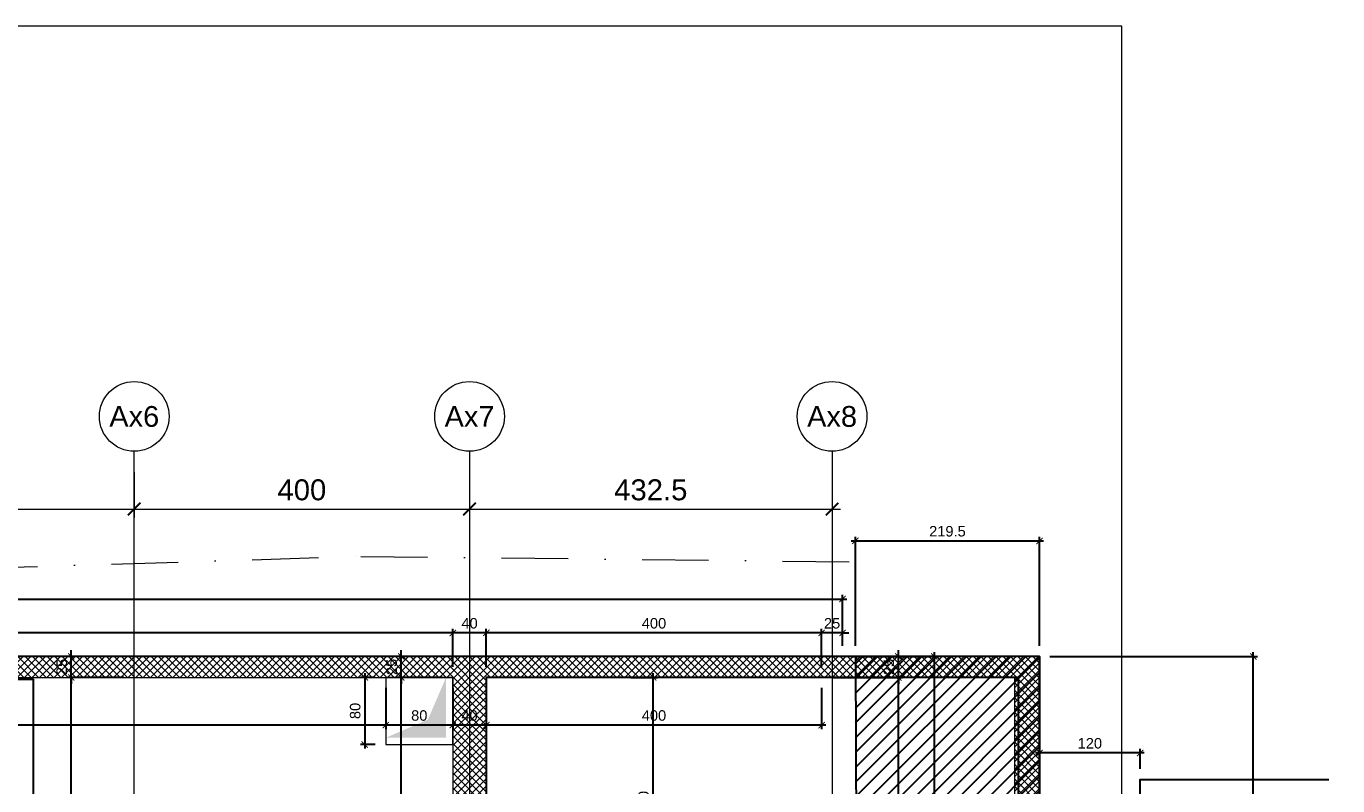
# Model space of a CAD drawing. Header units: centimetres. Extents: x 54080 to 84019, y -57712 to -39496.
# Drawn here: x 58069 to 59633, y -49681 to -48775 of the extents above; entities that cross this region are included whole.
import ezdxf
from ezdxf.enums import TextEntityAlignment as Align

# ---------------------------------------------------------------- set-up
doc = ezdxf.new("R2010")
doc.units = ezdxf.units.CM
doc.header["$LTSCALE"] = 50
doc.header["$MEASUREMENT"] = 0
for name, pattern in [('23486-A01$0${ Chain Double-Dash }', [0]), ('CACHE', [0.375, 0.25, -0.125]), ('CONTINU', [0]), ('Dot & Dashed', [335.138881, 158.75, -88.194444, 0, -88.194437])]:
    doc.linetypes.add(name, pattern=pattern)
doc.layers.get('0').update_dxf_attribs({"color": 8})
for name, color, linetype, lineweight in [('BETON CACHE', 4, 'CACHE', 5), ('BETON HACHURE', 253, 'Continuous', 13), ('EXISTANT BORD', 251, 'Continuous', 60), ('MACONNERIE COUPE', 7, 'Continuous', 30)]:
    doc.layers.add(name, color=color, linetype=linetype, lineweight=lineweight)
for name, color, linetype in [('BETON COUPE', 3, 'CONTINU'), ('BORD', 5, 'Continuous'), ('COTE 50ème', 1, 'Continuous'), ('FINI', 251, 'Continuous'), ('OMBRE', 253, 'Continuous')]:
    doc.layers.add(name, color=color, linetype=linetype)
doc.layers.add('FMULT', color=150, linetype='Continuous', plot=False)
doc.layers.add('HORS GEL', color=7, linetype='CACHE', lineweight=15, true_color=0x00661a)
doc.styles.add('FN_TEXT_1.50', font='arial.ttf', dxfattribs={"height": 10})
doc.styles.add('RS_TEXT_1.50', font='arial.ttf', dxfattribs={"height": 12.5})
doc.styles.add('RS_TXT_100', font='arial.ttf', dxfattribs={"height": 25})
doc.styles.add('RS_TXT_50', font='arial.ttf', dxfattribs={"height": 12.5})
doc.dimstyles.new('RS_100CM_LINEAIRE', dxfattribs={"dimscale": 10, "dimtxt": 25, "dimasz": 1.5, "dimexe": 1, "dimexo": 2.5, "dimgap": 1, "dimtad": 1, "dimdec": 1, "dimrnd": 0.5, "dimdsep": 46, "dimtxsty": 'RS_TXT_100', "dimblk1": 'ARCHTICK', "dimblk2": 'ARCHTICK', "dimsah": 1, "dimcen": 2.5, "dimdle": 1, "dimclrt": 4, "dimadec": 0, "dimazin": 2, "dimtfac": 1, "dimtdec": 1, "dimtix": 1, "dimtmove": 2, "dimatfit": 3, "dimfxl": 1, "dimtolj": 1, "dimtzin": 0, "dimarcsym": 0})
doc.dimstyles.new('RS_50CM_LINEAIRE', dxfattribs={"dimscale": 5, "dimtxt": 12.5, "dimasz": 1.5, "dimexe": 1, "dimexo": 2.5, "dimgap": 1, "dimtad": 1, "dimdec": 1, "dimrnd": 0.5, "dimdsep": 46, "dimtxsty": 'RS_TXT_50', "dimblk1": 'ARCHTICK', "dimblk2": 'ARCHTICK', "dimsah": 1, "dimcen": 2.5, "dimdle": 1, "dimclrt": 4, "dimadec": 0, "dimazin": 2, "dimtfac": 1, "dimtdec": 1, "dimtix": 1, "dimtmove": 2, "dimatfit": 3, "dimfxl": 1, "dimtolj": 1, "dimtzin": 0, "dimarcsym": 0})

# ---------------------------------------------------------------- blocks, each defined once
blk = doc.blocks.new('AXES_FN')
at = {"color": 0, "linetype": 'Continuous'}
blk.add_circle((0, 15), 22.18, dxfattribs=at)
at = {"color": 0, "style": 'FN_TEXT_1.50'}
blk.add_attdef('AXES', text='', height=12.5, dxfattribs=at).set_placement((-48.89, 20.63), align=Align.MIDDLE_CENTER)
blk = doc.blocks.new('_ArchTick')
at = {"color": 0, "linetype": 'ByBlock', "const_width": 0.15}
blk.add_lwpolyline([(-0.5, -0.5), (0.5, 0.5)], dxfattribs=at)
blk = doc.blocks.new('*D137')
at = {"layer": 'Defpoints', "color": 0, "linetype": 'ByBlock', "transparency": 16777216}
for p in [(73413.4, -40314.7), (74158.4, -40314.7), (74158.4, -40383.7)]:
    blk.add_point(p, dxfattribs=at)
at = {"layer": 'HORS GEL', "color": 0, "linetype": 'ByBlock', "lineweight": -2, "transparency": 16777216}
for p, q in [((73413.4, -40339.7), (73413.4, -40393.7)), ((74158.4, -40339.7), (74158.4, -40393.7)), ((73403.4, -40383.7), (74168.4, -40383.7))]:
    blk.add_line(p, q, dxfattribs=at)
at = {"layer": 'HORS GEL', "color": 0, "linetype": 'ByBlock', "lineweight": -2, "transparency": 16777216, "xscale": 15, "yscale": 15, "zscale": 15, "rotation": 180}
blk.add_blockref('_ArchTick', (73413.4, -40383.7), dxfattribs=at)
at = {"layer": 'HORS GEL', "color": 0, "linetype": 'ByBlock', "lineweight": -2, "transparency": 16777216, "xscale": 15, "yscale": 15, "zscale": 15}
blk.add_blockref('_ArchTick', (74158.4, -40383.7), dxfattribs=at)
at = {"layer": 'HORS GEL', "color": 4, "linetype": 'ByBlock', "transparency": 16777216, "insert": (73785.9, -40361), "char_height": 25, "attachment_point": 5, "style": 'RS_TXT_100'}
blk.add_mtext('\\A1;745', dxfattribs=at)
blk = doc.blocks.new('*D138')
at = {"layer": 'Defpoints', "color": 0, "linetype": 'ByBlock', "transparency": 16777216}
for p in [(74158.4, -40314.7), (74558.4, -40314.7), (74558.4, -40383.7)]:
    blk.add_point(p, dxfattribs=at)
at = {"layer": 'HORS GEL', "color": 0, "linetype": 'ByBlock', "lineweight": -2, "transparency": 16777216}
for p, q in [((74158.4, -40339.7), (74158.4, -40393.7)), ((74558.4, -40339.7), (74558.4, -40393.7)), ((74148.4, -40383.7), (74568.4, -40383.7))]:
    blk.add_line(p, q, dxfattribs=at)
at = {"layer": 'HORS GEL', "color": 0, "linetype": 'ByBlock', "lineweight": -2, "transparency": 16777216, "xscale": 15, "yscale": 15, "zscale": 15, "rotation": 180}
blk.add_blockref('_ArchTick', (74158.4, -40383.7), dxfattribs=at)
at = {"layer": 'HORS GEL', "color": 0, "linetype": 'ByBlock', "lineweight": -2, "transparency": 16777216, "xscale": 15, "yscale": 15, "zscale": 15}
blk.add_blockref('_ArchTick', (74558.4, -40383.7), dxfattribs=at)
at = {"layer": 'HORS GEL', "color": 4, "linetype": 'ByBlock', "transparency": 16777216, "insert": (74358.4, -40360.9), "char_height": 25, "attachment_point": 5, "style": 'RS_TXT_100'}
blk.add_mtext('\\A1;400', dxfattribs=at)
blk = doc.blocks.new('*D139')
at = {"layer": 'Defpoints', "color": 0, "linetype": 'ByBlock', "transparency": 16777216}
for p in [(74558.4, -40314.7), (74990.9, -40314.7), (74990.9, -40383.7)]:
    blk.add_point(p, dxfattribs=at)
at = {"layer": 'HORS GEL', "color": 0, "linetype": 'ByBlock', "lineweight": -2, "transparency": 16777216}
for p, q in [((74558.4, -40339.7), (74558.4, -40393.7)), ((74990.9, -40339.7), (74990.9, -40393.7)), ((74548.4, -40383.7), (75000.9, -40383.7))]:
    blk.add_line(p, q, dxfattribs=at)
at = {"layer": 'HORS GEL', "color": 0, "linetype": 'ByBlock', "lineweight": -2, "transparency": 16777216, "xscale": 15, "yscale": 15, "zscale": 15, "rotation": 180}
blk.add_blockref('_ArchTick', (74558.4, -40383.7), dxfattribs=at)
at = {"layer": 'HORS GEL', "color": 0, "linetype": 'ByBlock', "lineweight": -2, "transparency": 16777216, "xscale": 15, "yscale": 15, "zscale": 15}
blk.add_blockref('_ArchTick', (74990.9, -40383.7), dxfattribs=at)
at = {"layer": 'HORS GEL', "color": 4, "linetype": 'ByBlock', "transparency": 16777216, "insert": (74774.7, -40360.9), "char_height": 25, "attachment_point": 5, "style": 'RS_TXT_100'}
blk.add_mtext('\\A1;432.5', dxfattribs=at)
blk = doc.blocks.new('*D1003')
at = {"layer": 'COTE 50ème', "color": 0, "lineweight": -2, "ltscale": 0.5, "transparency": 16777216}
for p, q in [((58185.2, -49552.2), (58117.5, -49552.2)), ((58122.5, -49962.4), (58122.5, -49547.2)), ((58185.2, -49957.4), (58117.5, -49957.4))]:
    blk.add_line(p, q, dxfattribs=at)
at = {"layer": 'Defpoints', "color": 0, "ltscale": 0.5, "transparency": 16777216}
for p in [(58122.5, -49552.2), (58197.7, -49552.2), (58197.7, -49957.4)]:
    blk.add_point(p, dxfattribs=at)
at = {"layer": 'COTE 50ème', "color": 0, "lineweight": -2, "ltscale": 0.5, "transparency": 16777216, "xscale": 7.5, "yscale": 7.5, "zscale": 7.5}
for p, rotation in [((58122.5, -49552.2), 90), ((58122.5, -49957.4), 270)]:
    blk.add_blockref('_ArchTick', p, dxfattribs=dict(at, rotation=rotation))
at = {"layer": 'COTE 50ème', "color": 4, "ltscale": 0.5, "transparency": 16777216, "insert": (58111.2, -49754.8), "char_height": 12.5, "attachment_point": 5, "rotation": 90, "style": 'RS_TXT_50'}
blk.add_mtext('\\A1;405', dxfattribs=at)
blk = doc.blocks.new('*D1004')
at = {"layer": 'COTE 50ème', "color": 0, "lineweight": -2, "ltscale": 0.5, "transparency": 16777216}
for p, q in [((58122.5, -49527.2), (58122.5, -49519.7)), ((58185.2, -49527.2), (58117.5, -49527.2)), ((58122.5, -49552.2), (58122.5, -49527.2)), ((58185.2, -49552.2), (58117.5, -49552.2)), ((58122.5, -49552.2), (58122.5, -49559.7))]:
    blk.add_line(p, q, dxfattribs=at)
at = {"layer": 'Defpoints', "color": 0, "ltscale": 0.5, "transparency": 16777216}
for p in [(58122.5, -49527.2), (58197.7, -49527.2), (58197.7, -49552.2)]:
    blk.add_point(p, dxfattribs=at)
at = {"layer": 'COTE 50ème', "color": 0, "lineweight": -2, "ltscale": 0.5, "transparency": 16777216, "xscale": 7.5, "yscale": 7.5, "zscale": 7.5}
for p, rotation in [((58122.5, -49527.2), 270), ((58122.5, -49552.2), 90)]:
    blk.add_blockref('_ArchTick', p, dxfattribs=dict(at, rotation=rotation))
at = {"layer": 'COTE 50ème', "color": 4, "ltscale": 0.5, "transparency": 16777216, "insert": (58111.2, -49539.7), "char_height": 12.5, "attachment_point": 5, "rotation": 90, "style": 'RS_TXT_50'}
blk.add_mtext('\\A1;25', dxfattribs=at)
blk = doc.blocks.new('*D1015')
at = {"layer": 'COTE 50ème', "color": 0, "lineweight": -2, "ltscale": 0.5, "transparency": 16777216}
for p, q in [((58565.2, -49552.2), (58511.2, -49552.2)), ((58516.2, -50027.4), (58516.2, -49547.2)), ((58565.2, -50022.4), (58511.2, -50022.4))]:
    blk.add_line(p, q, dxfattribs=at)
at = {"layer": 'Defpoints', "color": 0, "ltscale": 0.5, "transparency": 16777216}
for p in [(58516.2, -49552.2), (58577.7, -49552.2), (58577.7, -50022.4)]:
    blk.add_point(p, dxfattribs=at)
at = {"layer": 'COTE 50ème', "color": 0, "lineweight": -2, "ltscale": 0.5, "transparency": 16777216, "xscale": 7.5, "yscale": 7.5, "zscale": 7.5}
for p, rotation in [((58516.2, -49552.2), 90), ((58516.2, -50022.4), 270)]:
    blk.add_blockref('_ArchTick', p, dxfattribs=dict(at, rotation=rotation))
at = {"layer": 'COTE 50ème', "color": 4, "ltscale": 0.5, "transparency": 16777216, "insert": (58504.8, -49787.3), "char_height": 12.5, "attachment_point": 5, "rotation": 90, "style": 'RS_TXT_50'}
blk.add_mtext('\\A1;470', dxfattribs=at)
blk = doc.blocks.new('*D1016')
at = {"layer": 'COTE 50ème', "color": 0, "lineweight": -2, "ltscale": 0.5, "transparency": 16777216}
for p, q in [((58516.2, -49527.2), (58516.2, -49519.7)), ((58565.2, -49527.2), (58511.2, -49527.2)), ((58516.2, -49552.2), (58516.2, -49527.2)), ((58565.2, -49552.2), (58511.2, -49552.2)), ((58516.2, -49552.2), (58516.2, -49559.7))]:
    blk.add_line(p, q, dxfattribs=at)
at = {"layer": 'Defpoints', "color": 0, "ltscale": 0.5, "transparency": 16777216}
for p in [(58516.2, -49527.2), (58577.7, -49527.2), (58577.7, -49552.2)]:
    blk.add_point(p, dxfattribs=at)
at = {"layer": 'COTE 50ème', "color": 0, "lineweight": -2, "ltscale": 0.5, "transparency": 16777216, "xscale": 7.5, "yscale": 7.5, "zscale": 7.5}
for p, rotation in [((58516.2, -49527.2), 270), ((58516.2, -49552.2), 90)]:
    blk.add_blockref('_ArchTick', p, dxfattribs=dict(at, rotation=rotation))
at = {"layer": 'COTE 50ème', "color": 4, "ltscale": 0.5, "transparency": 16777216, "insert": (58504.8, -49539.7), "char_height": 12.5, "attachment_point": 5, "rotation": 90, "style": 'RS_TXT_50'}
blk.add_mtext('\\A1;25', dxfattribs=at)
blk = doc.blocks.new('*D1017')
at = {"layer": 'COTE 50ème', "color": 0, "lineweight": -2, "ltscale": 0.5, "transparency": 16777216}
for p, q in [((58485.2, -49552.2), (58467.7, -49552.2)), ((58472.7, -49547.2), (58472.7, -49637.2)), ((58485.2, -49632.2), (58467.7, -49632.2))]:
    blk.add_line(p, q, dxfattribs=at)
at = {"layer": 'Defpoints', "color": 0, "ltscale": 0.5, "transparency": 16777216}
for p in [(58497.7, -49552.2), (58472.7, -49632.2), (58497.7, -49632.2)]:
    blk.add_point(p, dxfattribs=at)
at = {"layer": 'COTE 50ème', "color": 0, "lineweight": -2, "ltscale": 0.5, "transparency": 16777216, "xscale": 7.5, "yscale": 7.5, "zscale": 7.5}
for p, rotation in [((58472.7, -49552.2), 90), ((58472.7, -49632.2), 270)]:
    blk.add_blockref('_ArchTick', p, dxfattribs=dict(at, rotation=rotation))
at = {"layer": 'COTE 50ème', "color": 4, "ltscale": 0.5, "transparency": 16777216, "insert": (58461.3, -49592.2), "char_height": 12.5, "attachment_point": 5, "rotation": 90, "style": 'RS_TXT_50'}
blk.add_mtext('\\A1;80', dxfattribs=at)
blk = doc.blocks.new('*D1308')
at = {"layer": 'COTE 50ème', "color": 0, "lineweight": -2, "ltscale": 0.5, "transparency": 16777216}
for p, q in [((58790.2, -49552.2), (58821.8, -49552.2)), ((58816.8, -49857.2), (58816.8, -49547.2)), ((58790.2, -49852.2), (58821.8, -49852.2))]:
    blk.add_line(p, q, dxfattribs=at)
at = {"layer": 'Defpoints', "color": 0, "ltscale": 0.5, "transparency": 16777216}
for p in [(58777.7, -49552.2), (58816.8, -49552.2), (58777.7, -49852.2)]:
    blk.add_point(p, dxfattribs=at)
at = {"layer": 'COTE 50ème', "color": 0, "lineweight": -2, "ltscale": 0.5, "transparency": 16777216, "xscale": 7.5, "yscale": 7.5, "zscale": 7.5}
for p, rotation in [((58816.8, -49552.2), 90), ((58816.8, -49852.2), 270)]:
    blk.add_blockref('_ArchTick', p, dxfattribs=dict(at, rotation=rotation))
at = {"layer": 'COTE 50ème', "color": 4, "ltscale": 0.5, "transparency": 16777216, "insert": (58805.4, -49702.2), "char_height": 12.5, "attachment_point": 5, "rotation": 90, "style": 'RS_TXT_50'}
blk.add_mtext('\\A1;300', dxfattribs=at)
blk = doc.blocks.new('*D1321')
at = {"layer": 'COTE 50ème', "color": 0, "lineweight": -2, "ltscale": 0.5, "transparency": 16777216}
for p, q in [((58617.7, -49564.7), (58617.7, -49614.1)), ((59017.7, -49564.7), (59017.7, -49614.1)), ((59022.7, -49609.1), (58612.7, -49609.1))]:
    blk.add_line(p, q, dxfattribs=at)
at = {"layer": 'Defpoints', "color": 0, "ltscale": 0.5, "transparency": 16777216}
for p in [(58617.7, -49552.2), (59017.7, -49552.2), (58617.7, -49609.1)]:
    blk.add_point(p, dxfattribs=at)
at = {"layer": 'COTE 50ème', "color": 0, "lineweight": -2, "ltscale": 0.5, "transparency": 16777216, "xscale": 7.5, "yscale": 7.5, "zscale": 7.5, "rotation": 180}
blk.add_blockref('_ArchTick', (58617.7, -49609.1), dxfattribs=at)
at = {"layer": 'COTE 50ème', "color": 0, "lineweight": -2, "ltscale": 0.5, "transparency": 16777216, "xscale": 7.5, "yscale": 7.5, "zscale": 7.5}
blk.add_blockref('_ArchTick', (59017.7, -49609.1), dxfattribs=at)
at = {"layer": 'COTE 50ème', "color": 4, "ltscale": 0.5, "transparency": 16777216, "insert": (58817.7, -49597.7), "char_height": 12.5, "attachment_point": 5, "style": 'RS_TXT_50'}
blk.add_mtext('\\A1;400', dxfattribs=at)
blk = doc.blocks.new('*D1322')
at = {"layer": 'COTE 50ème', "color": 0, "lineweight": -2, "ltscale": 0.5, "transparency": 16777216}
for p, q in [((58577.7, -49564.7), (58577.7, -49614.1)), ((58617.7, -49564.7), (58617.7, -49614.1)), ((58622.7, -49609.1), (58572.7, -49609.1))]:
    blk.add_line(p, q, dxfattribs=at)
at = {"layer": 'Defpoints', "color": 0, "ltscale": 0.5, "transparency": 16777216}
for p in [(58577.7, -49552.2), (58617.7, -49552.2), (58577.7, -49609.1)]:
    blk.add_point(p, dxfattribs=at)
at = {"layer": 'COTE 50ème', "color": 0, "lineweight": -2, "ltscale": 0.5, "transparency": 16777216, "xscale": 7.5, "yscale": 7.5, "zscale": 7.5, "rotation": 180}
blk.add_blockref('_ArchTick', (58577.7, -49609.1), dxfattribs=at)
at = {"layer": 'COTE 50ème', "color": 0, "lineweight": -2, "ltscale": 0.5, "transparency": 16777216, "xscale": 7.5, "yscale": 7.5, "zscale": 7.5}
blk.add_blockref('_ArchTick', (58617.7, -49609.1), dxfattribs=at)
at = {"layer": 'COTE 50ème', "color": 4, "ltscale": 0.5, "transparency": 16777216, "insert": (58597.7, -49597.7), "char_height": 12.5, "attachment_point": 5, "style": 'RS_TXT_50'}
blk.add_mtext('\\A1;40', dxfattribs=at)
blk = doc.blocks.new('*D1323')
at = {"layer": 'COTE 50ème', "color": 0, "lineweight": -2, "ltscale": 0.5, "transparency": 16777216}
for p, q in [((58497.7, -49564.7), (58497.7, -49614.1)), ((58577.7, -49564.7), (58577.7, -49614.1)), ((58582.7, -49609.1), (58492.7, -49609.1))]:
    blk.add_line(p, q, dxfattribs=at)
at = {"layer": 'Defpoints', "color": 0, "ltscale": 0.5, "transparency": 16777216}
for p in [(58497.7, -49552.2), (58577.7, -49552.2), (58497.7, -49609.1)]:
    blk.add_point(p, dxfattribs=at)
at = {"layer": 'COTE 50ème', "color": 0, "lineweight": -2, "ltscale": 0.5, "transparency": 16777216, "xscale": 7.5, "yscale": 7.5, "zscale": 7.5, "rotation": 180}
blk.add_blockref('_ArchTick', (58497.7, -49609.1), dxfattribs=at)
at = {"layer": 'COTE 50ème', "color": 0, "lineweight": -2, "ltscale": 0.5, "transparency": 16777216, "xscale": 7.5, "yscale": 7.5, "zscale": 7.5}
blk.add_blockref('_ArchTick', (58577.7, -49609.1), dxfattribs=at)
at = {"layer": 'COTE 50ème', "color": 4, "ltscale": 0.5, "transparency": 16777216, "insert": (58537.7, -49597.7), "char_height": 12.5, "attachment_point": 5, "style": 'RS_TXT_50'}
blk.add_mtext('\\A1;80', dxfattribs=at)
blk = doc.blocks.new('*D1324')
at = {"layer": 'COTE 50ème', "color": 0, "lineweight": -2, "ltscale": 0.5, "transparency": 16777216}
for p, q in [((54876.9, -49564.7), (54876.9, -49614.1)), ((58497.7, -49564.7), (58497.7, -49614.1)), ((58502.7, -49609.1), (54871.9, -49609.1))]:
    blk.add_line(p, q, dxfattribs=at)
at = {"layer": 'Defpoints', "color": 0, "ltscale": 0.5, "transparency": 16777216}
for p in [(54876.9, -49552.2), (58497.7, -49552.2), (54876.9, -49609.1)]:
    blk.add_point(p, dxfattribs=at)
at = {"layer": 'COTE 50ème', "color": 0, "lineweight": -2, "ltscale": 0.5, "transparency": 16777216, "xscale": 7.5, "yscale": 7.5, "zscale": 7.5, "rotation": 180}
blk.add_blockref('_ArchTick', (54876.9, -49609.1), dxfattribs=at)
at = {"layer": 'COTE 50ème', "color": 0, "lineweight": -2, "ltscale": 0.5, "transparency": 16777216, "xscale": 7.5, "yscale": 7.5, "zscale": 7.5}
blk.add_blockref('_ArchTick', (58497.7, -49609.1), dxfattribs=at)
at = {"layer": 'COTE 50ème', "color": 4, "ltscale": 0.5, "transparency": 16777216, "insert": (56687.3, -49597.7), "char_height": 12.5, "attachment_point": 5, "style": 'RS_TXT_50'}
blk.add_mtext('\\A1;3621', dxfattribs=at)
blk = doc.blocks.new('*D1363')
at = {"layer": 'COTE 50ème', "color": 0, "lineweight": -2, "ltscale": 0.5, "transparency": 16777216}
for p, q in [((59017.7, -49499.1), (59010.2, -49499.1)), ((59017.7, -49539.7), (59017.7, -49494.1)), ((59042.7, -49499.1), (59017.7, -49499.1)), ((59042.7, -49514.7), (59042.7, -49494.1)), ((59042.7, -49499.1), (59050.2, -49499.1))]:
    blk.add_line(p, q, dxfattribs=at)
at = {"layer": 'Defpoints', "color": 0, "ltscale": 0.5, "transparency": 16777216}
for p in [(59017.7, -49499.1), (59042.7, -49527.2), (59017.7, -49552.2)]:
    blk.add_point(p, dxfattribs=at)
at = {"layer": 'COTE 50ème', "color": 0, "lineweight": -2, "ltscale": 0.5, "transparency": 16777216, "xscale": 7.5, "yscale": 7.5, "zscale": 7.5}
blk.add_blockref('_ArchTick', (59017.7, -49499.1), dxfattribs=at)
at = {"layer": 'COTE 50ème', "color": 0, "lineweight": -2, "ltscale": 0.5, "transparency": 16777216, "xscale": 7.5, "yscale": 7.5, "zscale": 7.5, "rotation": 180}
blk.add_blockref('_ArchTick', (59042.7, -49499.1), dxfattribs=at)
at = {"layer": 'COTE 50ème', "color": 4, "ltscale": 0.5, "transparency": 16777216, "insert": (59030.2, -49487.7), "char_height": 12.5, "attachment_point": 5, "style": 'RS_TXT_50'}
blk.add_mtext('\\A1;25', dxfattribs=at)
blk = doc.blocks.new('*D1364')
at = {"layer": 'COTE 50ème', "color": 0, "lineweight": -2, "ltscale": 0.5, "transparency": 16777216}
for p, q in [((59022.7, -49499.1), (58612.7, -49499.1)), ((58617.7, -49539.7), (58617.7, -49494.1)), ((59017.7, -49539.7), (59017.7, -49494.1))]:
    blk.add_line(p, q, dxfattribs=at)
at = {"layer": 'Defpoints', "color": 0, "ltscale": 0.5, "transparency": 16777216}
for p in [(58617.7, -49499.1), (58617.7, -49552.2), (59017.7, -49552.2)]:
    blk.add_point(p, dxfattribs=at)
at = {"layer": 'COTE 50ème', "color": 0, "lineweight": -2, "ltscale": 0.5, "transparency": 16777216, "xscale": 7.5, "yscale": 7.5, "zscale": 7.5, "rotation": 180}
blk.add_blockref('_ArchTick', (58617.7, -49499.1), dxfattribs=at)
at = {"layer": 'COTE 50ème', "color": 0, "lineweight": -2, "ltscale": 0.5, "transparency": 16777216, "xscale": 7.5, "yscale": 7.5, "zscale": 7.5}
blk.add_blockref('_ArchTick', (59017.7, -49499.1), dxfattribs=at)
at = {"layer": 'COTE 50ème', "color": 4, "ltscale": 0.5, "transparency": 16777216, "insert": (58817.7, -49487.7), "char_height": 12.5, "attachment_point": 5, "style": 'RS_TXT_50'}
blk.add_mtext('\\A1;400', dxfattribs=at)
blk = doc.blocks.new('*D1365')
at = {"layer": 'COTE 50ème', "color": 0, "lineweight": -2, "ltscale": 0.5, "transparency": 16777216}
for p, q in [((58622.7, -49499.1), (58572.7, -49499.1)), ((58577.7, -49539.7), (58577.7, -49494.1)), ((58617.7, -49539.7), (58617.7, -49494.1))]:
    blk.add_line(p, q, dxfattribs=at)
at = {"layer": 'Defpoints', "color": 0, "ltscale": 0.5, "transparency": 16777216}
for p in [(58577.7, -49499.1), (58577.7, -49552.2), (58617.7, -49552.2)]:
    blk.add_point(p, dxfattribs=at)
at = {"layer": 'COTE 50ème', "color": 0, "lineweight": -2, "ltscale": 0.5, "transparency": 16777216, "xscale": 7.5, "yscale": 7.5, "zscale": 7.5, "rotation": 180}
blk.add_blockref('_ArchTick', (58577.7, -49499.1), dxfattribs=at)
at = {"layer": 'COTE 50ème', "color": 0, "lineweight": -2, "ltscale": 0.5, "transparency": 16777216, "xscale": 7.5, "yscale": 7.5, "zscale": 7.5}
blk.add_blockref('_ArchTick', (58617.7, -49499.1), dxfattribs=at)
at = {"layer": 'COTE 50ème', "color": 4, "ltscale": 0.5, "transparency": 16777216, "insert": (58597.7, -49487.7), "char_height": 12.5, "attachment_point": 5, "style": 'RS_TXT_50'}
blk.add_mtext('\\A1;40', dxfattribs=at)
blk = doc.blocks.new('*D1366')
at = {"layer": 'COTE 50ème', "color": 0, "lineweight": -2, "ltscale": 0.5, "transparency": 16777216}
for p, q in [((58582.7, -49499.1), (57002.7, -49499.1)), ((57007.7, -49539.7), (57007.7, -49494.1)), ((58577.7, -49539.7), (58577.7, -49494.1))]:
    blk.add_line(p, q, dxfattribs=at)
at = {"layer": 'Defpoints', "color": 0, "ltscale": 0.5, "transparency": 16777216}
for p in [(57007.7, -49499.1), (57007.7, -49552.2), (58577.7, -49552.2)]:
    blk.add_point(p, dxfattribs=at)
at = {"layer": 'COTE 50ème', "color": 0, "lineweight": -2, "ltscale": 0.5, "transparency": 16777216, "xscale": 7.5, "yscale": 7.5, "zscale": 7.5, "rotation": 180}
blk.add_blockref('_ArchTick', (57007.7, -49499.1), dxfattribs=at)
at = {"layer": 'COTE 50ème', "color": 0, "lineweight": -2, "ltscale": 0.5, "transparency": 16777216, "xscale": 7.5, "yscale": 7.5, "zscale": 7.5}
blk.add_blockref('_ArchTick', (58577.7, -49499.1), dxfattribs=at)
at = {"layer": 'COTE 50ème', "color": 4, "ltscale": 0.5, "transparency": 16777216, "insert": (57792.7, -49487.7), "char_height": 12.5, "attachment_point": 5, "style": 'RS_TXT_50'}
blk.add_mtext('\\A1;1570', dxfattribs=at)
blk = doc.blocks.new('*D1372')
at = {"layer": 'COTE 50ème', "color": 0, "lineweight": -2, "ltscale": 0.5, "transparency": 16777216}
for p, q in [((54846.9, -49458.7), (59047.7, -49458.7)), ((54851.9, -49514.7), (54851.9, -49453.7)), ((59042.7, -49514.7), (59042.7, -49453.7))]:
    blk.add_line(p, q, dxfattribs=at)
at = {"layer": 'Defpoints', "color": 0, "ltscale": 0.5, "transparency": 16777216}
for p in [(59042.7, -49458.7), (54851.9, -49527.2), (59042.7, -49527.2)]:
    blk.add_point(p, dxfattribs=at)
at = {"layer": 'COTE 50ème', "color": 0, "lineweight": -2, "ltscale": 0.5, "transparency": 16777216, "xscale": 7.5, "yscale": 7.5, "zscale": 7.5, "rotation": 180}
blk.add_blockref('_ArchTick', (54851.9, -49458.7), dxfattribs=at)
at = {"layer": 'COTE 50ème', "color": 0, "lineweight": -2, "ltscale": 0.5, "transparency": 16777216, "xscale": 7.5, "yscale": 7.5, "zscale": 7.5}
blk.add_blockref('_ArchTick', (59042.7, -49458.7), dxfattribs=at)
at = {"layer": 'COTE 50ème', "color": 4, "ltscale": 0.5, "transparency": 16777216, "insert": (56947.3, -49447.4), "char_height": 12.5, "attachment_point": 5, "style": 'RS_TXT_50'}
blk.add_mtext('\\A1;4190.5', dxfattribs=at)
blk = doc.blocks.new('*D1380')
at = {"layer": 'COTE 50ème', "color": 0, "lineweight": -2, "ltscale": 0.5, "transparency": 16777216}
for p, q in [((59030.2, -49552.2), (59114.3, -49552.2)), ((59109.3, -51287.4), (59109.3, -49547.2)), ((59030.2, -51282.4), (59114.3, -51282.4))]:
    blk.add_line(p, q, dxfattribs=at)
at = {"layer": 'Defpoints', "color": 0, "ltscale": 0.5, "transparency": 16777216}
for p in [(59017.7, -49552.2), (59109.3, -49552.2), (59017.7, -51282.4)]:
    blk.add_point(p, dxfattribs=at)
at = {"layer": 'COTE 50ème', "color": 0, "lineweight": -2, "ltscale": 0.5, "transparency": 16777216, "xscale": 7.5, "yscale": 7.5, "zscale": 7.5}
for p, rotation in [((59109.3, -49552.2), 90), ((59109.3, -51282.4), 270)]:
    blk.add_blockref('_ArchTick', p, dxfattribs=dict(at, rotation=rotation))
at = {"layer": 'COTE 50ème', "color": 4, "ltscale": 0.5, "transparency": 16777216, "insert": (59097.9, -50417.3), "char_height": 12.5, "attachment_point": 5, "rotation": 90, "style": 'RS_TXT_50'}
blk.add_mtext('\\A1;1730', dxfattribs=at)
blk = doc.blocks.new('*D1381')
at = {"layer": 'COTE 50ème', "color": 0, "lineweight": -2, "ltscale": 0.5, "transparency": 16777216}
for p, q in [((59109.3, -49527.2), (59109.3, -49519.7)), ((59055.2, -49527.2), (59114.3, -49527.2)), ((59109.3, -49552.2), (59109.3, -49527.2)), ((59030.2, -49552.2), (59114.3, -49552.2)), ((59109.3, -49552.2), (59109.3, -49559.7))]:
    blk.add_line(p, q, dxfattribs=at)
at = {"layer": 'Defpoints', "color": 0, "ltscale": 0.5, "transparency": 16777216}
for p in [(59042.7, -49527.2), (59109.3, -49527.2), (59017.7, -49552.2)]:
    blk.add_point(p, dxfattribs=at)
at = {"layer": 'COTE 50ème', "color": 0, "lineweight": -2, "ltscale": 0.5, "transparency": 16777216, "xscale": 7.5, "yscale": 7.5, "zscale": 7.5}
for p, rotation in [((59109.3, -49527.2), 270), ((59109.3, -49552.2), 90)]:
    blk.add_blockref('_ArchTick', p, dxfattribs=dict(at, rotation=rotation))
at = {"layer": 'COTE 50ème', "color": 4, "ltscale": 0.5, "transparency": 16777216, "insert": (59097.9, -49539.7), "char_height": 12.5, "attachment_point": 5, "rotation": 90, "style": 'RS_TXT_50'}
blk.add_mtext('\\A1;25', dxfattribs=at)
blk = doc.blocks.new('*D1382')
at = {"layer": 'COTE 50ème', "color": 0, "lineweight": -2, "ltscale": 0.5, "transparency": 16777216}
for p, q in [((59055.2, -49527.2), (59157.1, -49527.2)), ((59152.1, -49522.2), (59152.1, -54718.5)), ((59055.2, -54713.5), (59157.1, -54713.5))]:
    blk.add_line(p, q, dxfattribs=at)
at = {"layer": 'Defpoints', "color": 0, "ltscale": 0.5, "transparency": 16777216}
for p in [(59042.7, -49527.2), (59042.7, -54713.5), (59152.1, -54713.5)]:
    blk.add_point(p, dxfattribs=at)
at = {"layer": 'COTE 50ème', "color": 0, "lineweight": -2, "ltscale": 0.5, "transparency": 16777216, "xscale": 7.5, "yscale": 7.5, "zscale": 7.5}
for p, rotation in [((59152.1, -49527.2), 90), ((59152.1, -54713.5), 270)]:
    blk.add_blockref('_ArchTick', p, dxfattribs=dict(at, rotation=rotation))
at = {"layer": 'COTE 50ème', "color": 4, "ltscale": 0.5, "transparency": 16777216, "insert": (59140.7, -52120.4), "char_height": 12.5, "attachment_point": 5, "rotation": 90, "style": 'RS_TXT_50'}
blk.add_mtext('\\A1;5186.5', dxfattribs=at)
blk = doc.blocks.new('*D1418')
at = {"layer": 'COTE 50ème', "color": 0, "lineweight": -2, "ltscale": 0.5, "transparency": 16777216}
for p, q in [((59402.7, -49642.3), (59272.7, -49642.3)), ((59277.7, -49661.4), (59277.7, -49637.3)), ((59397.7, -49661.4), (59397.7, -49637.3))]:
    blk.add_line(p, q, dxfattribs=at)
at = {"layer": 'Defpoints', "color": 0, "ltscale": 0.5, "transparency": 16777216}
for p in [(59277.7, -49642.3), (59277.7, -49673.9), (59397.7, -49673.9)]:
    blk.add_point(p, dxfattribs=at)
at = {"layer": 'COTE 50ème', "color": 0, "lineweight": -2, "ltscale": 0.5, "transparency": 16777216, "xscale": 7.5, "yscale": 7.5, "zscale": 7.5, "rotation": 180}
blk.add_blockref('_ArchTick', (59277.7, -49642.3), dxfattribs=at)
at = {"layer": 'COTE 50ème', "color": 0, "lineweight": -2, "ltscale": 0.5, "transparency": 16777216, "xscale": 7.5, "yscale": 7.5, "zscale": 7.5}
blk.add_blockref('_ArchTick', (59397.7, -49642.3), dxfattribs=at)
at = {"layer": 'COTE 50ème', "color": 4, "ltscale": 0.5, "transparency": 16777216, "insert": (59337.7, -49630.9), "char_height": 12.5, "attachment_point": 5, "style": 'RS_TXT_50'}
blk.add_mtext('\\A1;120', dxfattribs=at)
blk = doc.blocks.new('*D1427')
at = {"layer": 'COTE 50ème', "color": 0, "lineweight": -2, "ltscale": 0.5, "transparency": 16777216}
for p, q in [((59053, -49389.3), (59282.6, -49389.3)), ((59058, -49514.7), (59058, -49384.3)), ((59277.6, -49514.7), (59277.6, -49384.3))]:
    blk.add_line(p, q, dxfattribs=at)
at = {"layer": 'Defpoints', "color": 0, "ltscale": 0.5, "transparency": 16777216}
for p in [(59277.6, -49389.3), (59058, -49527.2), (59277.6, -49527.2)]:
    blk.add_point(p, dxfattribs=at)
at = {"layer": 'COTE 50ème', "color": 0, "lineweight": -2, "ltscale": 0.5, "transparency": 16777216, "xscale": 7.5, "yscale": 7.5, "zscale": 7.5, "rotation": 180}
blk.add_blockref('_ArchTick', (59058, -49389.3), dxfattribs=at)
at = {"layer": 'COTE 50ème', "color": 0, "lineweight": -2, "ltscale": 0.5, "transparency": 16777216, "xscale": 7.5, "yscale": 7.5, "zscale": 7.5}
blk.add_blockref('_ArchTick', (59277.6, -49389.3), dxfattribs=at)
at = {"layer": 'COTE 50ème', "color": 4, "ltscale": 0.5, "transparency": 16777216, "insert": (59167.8, -49377.9), "char_height": 12.5, "attachment_point": 5, "style": 'RS_TXT_50'}
blk.add_mtext('\\A1;219.5', dxfattribs=at)
blk = doc.blocks.new('*D1428')
at = {"layer": 'COTE 50ème', "color": 0, "lineweight": -2, "ltscale": 0.5, "transparency": 16777216}
for p, q in [((59290.1, -49527.2), (59537.7, -49527.2)), ((59532.7, -54718.5), (59532.7, -49522.2)), ((59290.1, -54713.5), (59537.7, -54713.5))]:
    blk.add_line(p, q, dxfattribs=at)
at = {"layer": 'Defpoints', "color": 0, "ltscale": 0.5, "transparency": 16777216}
for p in [(59277.6, -49527.2), (59532.7, -49527.2), (59277.6, -54713.5)]:
    blk.add_point(p, dxfattribs=at)
at = {"layer": 'COTE 50ème', "color": 0, "lineweight": -2, "ltscale": 0.5, "transparency": 16777216, "xscale": 7.5, "yscale": 7.5, "zscale": 7.5}
for p, rotation in [((59532.7, -49527.2), 90), ((59532.7, -54713.5), 270)]:
    blk.add_blockref('_ArchTick', p, dxfattribs=dict(at, rotation=rotation))
at = {"layer": 'COTE 50ème', "color": 4, "ltscale": 0.5, "transparency": 16777216, "insert": (59521.4, -52120.4), "char_height": 12.5, "attachment_point": 5, "rotation": 90, "style": 'RS_TXT_50'}
blk.add_mtext('\\A1;5186.5', dxfattribs=at)
blk = doc.blocks.new('A$C99aa3423')
at = {"layer": 'HORS GEL', "linetype": '23486-A01$0${ Chain Double-Dash }', "ltscale": 1.2}
for p, q in [((1995, -1175), (1995, 1580)), ((2395, 1580), (2395, -4150)), ((2827.5, 1580), (2827.5, -4150))]:
    blk.add_line(p, q, dxfattribs=at)
at = {"layer": 'HORS GEL'}
ref = blk.add_blockref('AXES_FN', (1995, 1593.46), dxfattribs=dict(at, xscale=1.875, yscale=1.875, zscale=1.875))
ref.add_attrib('AXES', 'Ax6', dxfattribs={"layer": '0', "color": 0, "height": 24.75, "style": 'RS_TEXT_1.50'}).set_placement((1995, 1621.58), align=Align.MIDDLE)
ref = blk.add_blockref('AXES_FN', (2395, 1593.46), dxfattribs=dict(at, xscale=1.875, yscale=1.875, zscale=1.875))
ref.add_attrib('AXES', 'Ax7', dxfattribs={"layer": '0', "color": 0, "height": 24.75, "style": 'RS_TEXT_1.50'}).set_placement((2395, 1621.58), align=Align.MIDDLE)
ref = blk.add_blockref('AXES_FN', (2827.5, 1593.46), dxfattribs=dict(at, xscale=1.875, yscale=1.875, zscale=1.875))
ref.add_attrib('AXES', 'Ax8', dxfattribs={"layer": '0', "color": 0, "height": 24.75, "style": 'RS_TEXT_1.50'}).set_placement((2827.5, 1621.58), align=Align.MIDDLE)
at = {"layer": 'HORS GEL', "linetype": 'ByBlock'}
for base, p1, p2, picture, middle in [((1995, 1511.07), (1250, 1580), (1995, 1580), '*D137', (1622.5, 1533.78)), ((2395, 1511.07), (1995, 1580), (2395, 1580), '*D138', (2195, 1533.83)), ((2827.5, 1511.07), (2395, 1580), (2827.5, 1580), '*D139', (2611.25, 1533.84))]:
    dim = blk.add_linear_dim(base=base, p1=p1, p2=p2, dimstyle='RS_100CM_LINEAIRE', dxfattribs=at)
    dim.commit()
    dim.dimension.update_dxf_attribs({"geometry": picture, "text_midpoint": middle, "insert": (-72163.45, 41894.73)})

msp = doc.modelspace()

# ---------------------------------------------------------------- hatches: boundary and pattern name
at = {"layer": 'BETON HACHURE', "transparency": 33554585}
h = msp.add_hatch(dxfattribs=at)
h.set_pattern_fill('ANSI37', color=256, scale=50, angle=270, style=0)
h.set_pattern_definition([(315, (861.459, 19655.393), (4.4194174, 4.4194174), []), (45, (861.459, 19655.393), (-4.4194174, 4.4194174), [])])
h.paths.add_polyline_path([(56357.67, -51847.22), (56382.67, -51847.22), (56382.67, -52172.22), (56357.67, -52172.22)], flags=0)
h.paths.add_polyline_path([(56357.67, -51847.22), (56382.67, -51847.22), (56382.67, -52172.22), (56357.67, -52172.22)], flags=0)
h.paths.add_polyline_path([(58537.67, -51987.36), (58537.67, -52037.36), (58617.67, -52037.36), (58617.67, -51987.36)], flags=0)
h.paths.add_polyline_path([(58157.67, -51987.36), (58157.67, -52037.36), (58237.67, -52037.36), (58237.67, -51987.36)], flags=0)
edge = h.paths.add_edge_path(flags=0)
edge.add_arc((58197.67, -50672.36), 40, 0, 360)
edge = h.paths.add_edge_path(flags=0)
edge.add_arc((58197.67, -49997.36), 40, 0, 360)
edge = h.paths.add_edge_path(flags=0)
edge.add_arc((58197.67, -51272.36), 40, 0, 360)
h.paths.add_polyline_path([(59277.67, -49527.22), (54853.83, -49527.22), (54464.54, -54263.92), (59277.59, -54736.58), (59277.67, -54713.51)])
edge = h.paths.add_edge_path(flags=0)
edge.add_arc((58197.67, -51272.36), 40, 0, 360)
h.paths.add_polyline_path([(56982.67, -49552.22), (56982.67, -49972.36), (57007.67, -49972.36), (57007.67, -49552.22), (58577.68, -49552.22), (58577.67, -50022.36), (58617.67, -50022.36), (58617.67, -49552.22), (59247.67, -49552.22), (59247.67, -51282.36), (58617.67, -51282.36), (58617.67, -50647.36), (58577.67, -50647.36), (58577.67, -51312.36), (59247.67, -51312.36), (59247.67, -52057.36), (58577.67, -52057.36), (58577.67, -53447.36), (58617.67, -53447.36), (58617.67, -52087.36), (59247.67, -52087.36), (59247.67, -54709.01), (58245.17, -54610.07), (58245.17, -54122.36), (58220.17, -54122.36), (58220.17, -54607.62), (56915.17, -54479.46), (56915.17, -54122.36), (56890.17, -54122.36), (56890.17, -54477.01), (55702.67, -54360.39), (55702.67, -54122.36), (55652.67, -54122.36), (55652.67, -54355.48), (54491.47, -54241.45), (54666.86, -52107.36), (54872.67, -52107.36), (54872.67, -52057.36), (54670.97, -52057.36), (54672.82, -52037.36), (54872.67, -52037.36), (54872.67, -51987.36), (54676.72, -51987.36), (54733.43, -51297.36), (54872.67, -51297.36), (54872.67, -51247.36), (54737.54, -51247.36), (54782.74, -50697.36), (54872.67, -50697.36), (54872.67, -50647.36), (54786.85, -50647.36), (54876.86, -49552.22), (55655.17, -49552.22), (55655.17, -49972.36), (55680.17, -49972.36), (55680.17, -49552.22)], flags=16)
h.paths.add_polyline_path([(58157.67, -51232.36), (58157.67, -51312.36), (58237.67, -51312.36), (58237.67, -51232.36)], flags=0)
at = {"layer": 'COTE 50ème', "ltscale": 50, "true_color": 0xfecc66, "transparency": 33554559}
h = msp.add_hatch(dxfattribs=at)
h.set_pattern_fill('ANSI31', color=31, scale=100)
h.paths.add_polyline_path([(59077.79, -54713.51), (59277.59, -54713.51), (59277.59, -49527.22), (59058.02, -49527.22)])

# ---------------------------------------------------------------- linework, layer by layer
at = {"layer": 'BETON CACHE', "color": 232, "linetype": 'Dot & Dashed', "ltscale": 0.01}
msp.add_lwpolyline([(59078.3, -54847.46), (57765.06, -54807.71), (54417.81, -54401.92), (54818.91, -49521.26), (58468.18, -49407.74), (59057.59, -49414.31)], close=True, dxfattribs=at)
at = {"layer": 'BETON COUPE', "lineweight": 5}
msp.add_lwpolyline([(59277.67, -49527.22), (54853.83, -49527.22), (54464.54, -54263.92), (59277.59, -54736.58), (59277.67, -54713.51)], close=True, dxfattribs=at)
msp.add_lwpolyline([(54872.67, -51297.36), (54872.67, -51247.36), (54737.54, -51247.36), (54782.74, -50697.36), (54872.67, -50697.36), (54872.67, -50647.36), (54786.85, -50647.36), (54876.86, -49552.22), (55655.17, -49552.22), (55655.17, -49972.36), (55680.17, -49972.36), (55680.17, -49552.22), (56982.67, -49552.22), (56982.67, -49972.36), (57007.67, -49972.36), (57007.67, -49552.22), (58577.68, -49552.22), (58577.66, -50022.36), (58617.67, -50022.36), (58617.67, -49552.22), (59247.67, -49552.22), (59247.67, -51282.36)], dxfattribs=at)
at = {"layer": 'BETON COUPE', "lineweight": 5, "ltscale": 0.5}
msp.add_lwpolyline([(58497.68, -49632.22), (58577.68, -49632.22), (58577.68, -49552.22), (58497.68, -49552.22)], close=True, dxfattribs=at)
at = {"layer": 'BETON COUPE', "ltscale": 0.5}
msp.add_lwpolyline([(59633.47, -54713.51), (59397.67, -54713.51), (59397.67, -49673.86), (59622.81, -49673.86)], dxfattribs=at)
at = {"layer": 'BORD'}
msp.add_lwpolyline([(59277.67, -54713.51), (59277.67, -49527.22), (54853.83, -49527.22), (54464.54, -54263.92), (59277.59, -54736.58)], close=True, dxfattribs=at)
at = {"layer": 'COTE 50ème', "ltscale": 0.5}
msp.add_lwpolyline([(59077.79, -54713.51), (59277.59, -54713.51), (59277.59, -49527.22), (59058.02, -49527.22)], close=True, dxfattribs=at)
at = {"layer": 'EXISTANT BORD', "color": 3, "lineweight": 5}
msp.add_lwpolyline([(59042.67, -54713.51), (59277.59, -54713.51), (59277.59, -49527.22), (59042.67, -49527.22)], dxfattribs=at)
at = {"layer": 'FINI'}
for p in [(57837.67, -49554.2), (58077.67, -50037.36)]:
    msp.add_line(p, (58077.67, -49554.2), dxfattribs=at)
at = {"layer": 'FMULT', "lineweight": 5, "ltscale": 0.5}
msp.add_lwpolyline([(54080.24, -55119.47), (59376.01, -55119.47), (59376.01, -48775.25), (54080.24, -48775.25)], close=True, dxfattribs=at)
at = {"layer": 'FMULT', "ltscale": 0.5}
for points in [[(59277.67, -54713.51), (59277.59, -54713.51), (59277.59, -49527.22), (59277.67, -49527.22)], [(58617.67, -49852.22), (59252.67, -49852.22), (59252.67, -49552.22), (58617.67, -49552.22)]]:
    msp.add_lwpolyline(points, close=True, dxfattribs=at)
at = {"layer": 'OMBRE'}
for points in [[(58569.68, -49552.22), (58569.68, -49624.22), (58547.98, -49602.52)], [(58569.68, -49624.22), (58547.98, -49602.52), (58497.68, -49624.22)]]:
    msp.add_solid(points, dxfattribs=at)

# ---------------------------------------------------------------- block references
at = {"layer": 'MACONNERIE COUPE', "lineweight": 5, "ltscale": 0.5}
msp.add_blockref('A$C99aa3423', (56202.67, -50862.36), dxfattribs=at)

# ---------------------------------------------------------------- dimensions: what is measured, and where the dimension line sits
at = {"layer": 'COTE 50ème', "ltscale": 0.5}
for base, p1, p2, picture, middle in [((59277.59, -49389.29), (59058.02, -49527.22), (59277.59, -49527.22), '*D1427', (59167.8, -49377.91)), ((59042.67, -49458.74), (54851.94, -49527.22), (59042.67, -49527.22), '*D1372', (56947.31, -49447.36)), ((57007.67, -49499.05), (58577.68, -49552.22), (57007.67, -49552.22), '*D1366', (57792.67, -49487.67)), ((58577.68, -49499.05), (58617.67, -49552.22), (58577.68, -49552.22), '*D1365', (58597.67, -49487.67)), ((58617.67, -49499.05), (59017.67, -49552.22), (58617.67, -49552.22), '*D1364', (58817.67, -49487.67)), ((59017.67, -49499.05), (59042.67, -49527.22), (59017.67, -49552.22), '*D1363', (59030.17, -49487.67)), ((54876.86, -49609.05), (58497.68, -49552.22), (54876.86, -49552.22), '*D1324', (56687.27, -49597.67)), ((58497.68, -49609.05), (58577.68, -49552.22), (58497.68, -49552.22), '*D1323', (58537.68, -49597.67)), ((58577.68, -49609.05), (58617.67, -49552.22), (58577.68, -49552.22), '*D1322', (58597.67, -49597.67)), ((58617.67, -49609.05), (59017.67, -49552.22), (58617.67, -49552.22), '*D1321', (58817.67, -49597.67)), ((59277.67, -49642.3), (59397.67, -49673.86), (59277.67, -49673.86), '*D1418', (59337.67, -49630.92))]:
    dim = msp.add_linear_dim(base=base, p1=p1, p2=p2, dimstyle='RS_50CM_LINEAIRE', dxfattribs=at)
    dim.commit()
    dim.dimension.update_dxf_attribs({"geometry": picture, "text_midpoint": middle})
for base, p1, p2, picture, middle in [((58122.54, -49527.22), (58197.67, -49552.22), (58197.67, -49527.22), '*D1004', (58111.16, -49539.72)), ((58516.22, -49527.22), (58577.68, -49552.22), (58577.68, -49527.22), '*D1016', (58504.84, -49539.72)), ((59109.33, -49527.22), (59017.68, -49552.22), (59042.67, -49527.22), '*D1381', (59097.94, -49539.72)), ((59152.07, -54713.51), (59042.67, -49527.22), (59042.67, -54713.51), '*D1382', (59140.69, -52120.37)), ((59532.74, -49527.22), (59277.59, -54713.51), (59277.59, -49527.22), '*D1428', (59521.36, -52120.37)), ((58122.54, -49552.22), (58197.67, -49957.36), (58197.67, -49552.22), '*D1003', (58111.16, -49754.79)), ((58472.69, -49632.22), (58497.68, -49552.22), (58497.68, -49632.22), '*D1017', (58461.31, -49592.22)), ((58516.22, -49552.22), (58577.67, -50022.36), (58577.68, -49552.22), '*D1015', (58504.84, -49787.29)), ((58816.82, -49552.22), (58777.67, -49852.22), (58777.67, -49552.22), '*D1308', (58805.43, -49702.22)), ((59109.33, -49552.22), (59017.67, -51282.36), (59017.68, -49552.22), '*D1380', (59097.94, -50417.29))]:
    dim = msp.add_linear_dim(base=base, p1=p1, p2=p2, angle=90, dimstyle='RS_50CM_LINEAIRE', dxfattribs=at)
    dim.commit()
    dim.dimension.update_dxf_attribs({"geometry": picture, "text_midpoint": middle})

doc.saveas('drawing.dxf')
